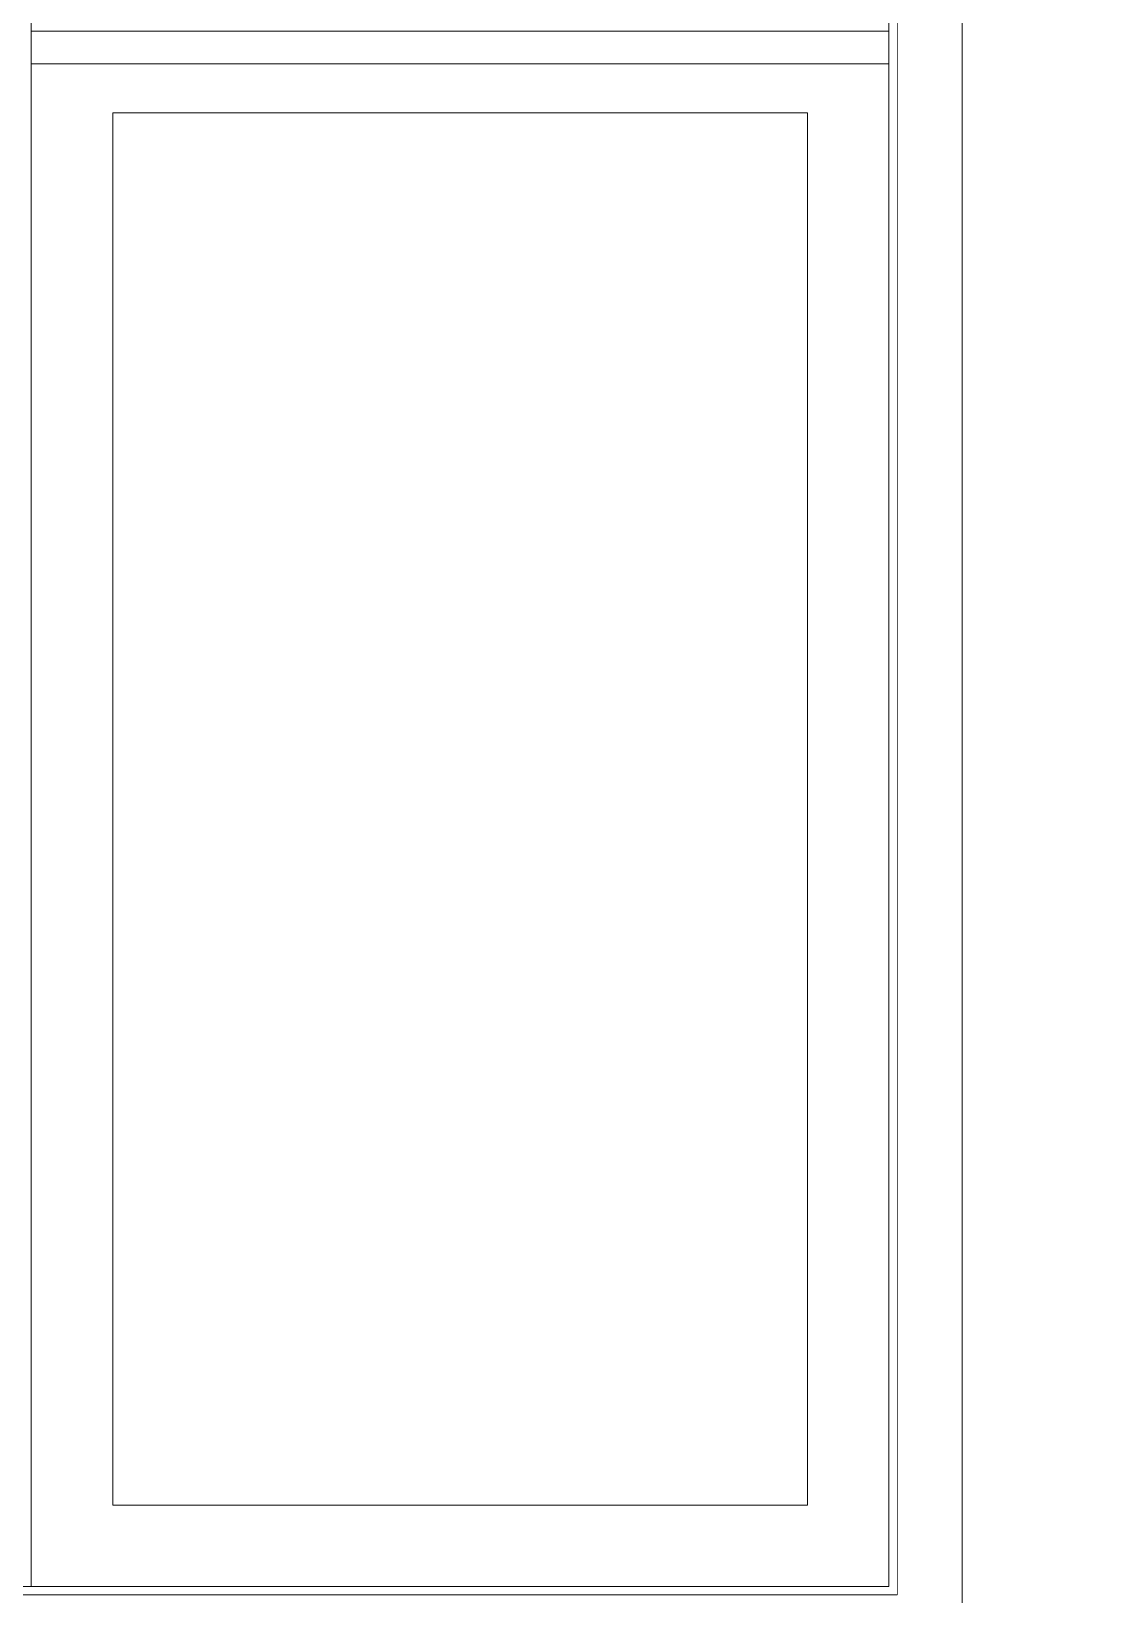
# Model space of a CAD drawing. Header units: metres. Extents: x -41 to 412, y -15 to 25.
# Drawn here: x 269.915 to 270.567, y -13.721 to -12.761 of the extents above; entities that cross this region are included whole.
import ezdxf

# ---------------------------------------------------------------- set-up
doc = ezdxf.new("R2010")
doc.units = ezdxf.units.M
doc.header["$MEASUREMENT"] = 0
doc.set_wipeout_variables(frame=1)
doc.linetypes.add('Wipeout_Contour', pattern=[1, 0, -1])
doc.layers.add('Interior - Furniture', color=7, linetype='Continuous')
doc.layers.add('Structural - Bearing', color=7, linetype='Continuous')

msp = doc.modelspace()

# ---------------------------------------------------------------- wipeouts: each hides what was drawn before it
at = {"color": 254, "linetype": 'Wipeout_Contour', "lineweight": 0, "ltscale": 11907.378037}
msp.add_wipeout([(268.69199, -12.19793), (268.69199, -13.42055), (268.94699, -13.42055), (268.94699, -12.54055), (272.13699, -12.54055), (272.13699, -11.53566), (270.33949, -11.88122), (270.48949, -11.88122), (270.48949, -11.88222), (270.48249, -11.88222), (270.48249, -11.90825), (270.48291, -11.90822), (270.48949, -11.90822), (270.48949, -11.91122), (270.48249, -11.91122), (270.48249, -11.91222), (270.47754, -11.91222), (270.47625, -11.91274), (270.47365, -11.91459), (270.47138, -11.91707), (270.46534, -11.93063), (270.45751, -11.94245), (270.44816, -11.9521), (270.43762, -11.95925), (270.42626, -11.96364), (270.41449, -11.96512), (270.40271, -11.96364), (270.39135, -11.95925), (270.38081, -11.9521), (270.37146, -11.94245), (270.36363, -11.93063), (270.35759, -11.91707), (270.35532, -11.91459), (270.35273, -11.91274), (270.35143, -11.91222), (270.34649, -11.91222), (270.34649, -11.91122), (270.33949, -11.91122), (270.33949, -11.90822), (270.34606, -11.90822), (270.34649, -11.90825), (270.34649, -11.88222), (270.33949, -11.88222), (270.33949, -11.88122)], dxfattribs=at).dxf.layer = 'Structural - Bearing'

# ---------------------------------------------------------------- next in the draw order: wipeouts: each hides what was drawn before it
at = {"color": 254, "linetype": 'Wipeout_Contour', "lineweight": 0, "ltscale": 1083.244796}
msp.add_wipeout([(270.44699, -12.58055), (270.44699, -14.62055), (270.48699, -14.62055), (270.48699, -12.58055)], dxfattribs=at).dxf.layer = 'Structural - Bearing'
at = {"color": 254, "linetype": 'Wipeout_Contour', "lineweight": 0, "ltscale": 1081.062267}
msp.add_wipeout([(269.96532, -13.66555), (269.96532, -12.81055), (269.91532, -12.81055), (269.91532, -13.66555)], dxfattribs=at).dxf.layer = 'Structural - Bearing'

# ---------------------------------------------------------------- next in the draw order: linework, layer by layer
at = {"layer": 'Structural - Bearing', "color": 30, "linetype": 'Continuous', "lineweight": 18, "true_color": 0xff6600}
msp.add_line((270.44699, -13.72055), (270.44699, -12.58055), dxfattribs=at)

# ---------------------------------------------------------------- next in the draw order: wipeouts: each hides what was drawn before it
at = {"color": 254, "linetype": 'Wipeout_Contour', "lineweight": 0, "ltscale": 1084.723041}
msp.add_wipeout([(270.48699, -12.58055), (270.48699, -14.62055), (271.18699, -14.62055), (271.18699, -12.58055)], dxfattribs=at).dxf.layer = 'Structural - Bearing'

# ---------------------------------------------------------------- next in the draw order: linework, layer by layer
at = {"layer": 'Structural - Bearing', "color": 30, "linetype": 'Continuous', "lineweight": 18, "true_color": 0xff6600}
msp.add_line((270.48699, -12.58055), (270.48699, -14.62055), dxfattribs=at)

# ---------------------------------------------------------------- next in the draw order: wipeouts: each hides what was drawn before it
at = {"color": 254, "linetype": 'Wipeout_Contour', "lineweight": 0, "ltscale": 1083.056575}
msp.add_wipeout([(270.44199, -13.69055), (270.44699, -13.69055), (270.44699, -12.57055), (270.44199, -12.57055)], dxfattribs=at).dxf.layer = 'Structural - Bearing'

# ---------------------------------------------------------------- next in the draw order: wipeouts: each hides what was drawn before it
at = {"color": 254, "linetype": 'Wipeout_Contour', "lineweight": 0, "ltscale": 1082.966643}
msp.add_wipeout([(270.39199, -12.81055), (270.39199, -13.66555), (270.44199, -13.66555), (270.44199, -12.81055)], dxfattribs=at).dxf.layer = 'Structural - Bearing'
at = {"color": 254, "linetype": 'Wipeout_Contour', "lineweight": 0, "ltscale": 1623.553433}
msp.add_wipeout([(270.29449, -13.72055), (270.44699, -13.72055), (270.44699, -13.69055), (270.44199, -13.69055), (270.44199, -13.71555), (270.29449, -13.71555)], dxfattribs=at).dxf.layer = 'Structural - Bearing'

# ---------------------------------------------------------------- next in the draw order: wipeouts: each hides what was drawn before it
at = {"color": 254, "linetype": 'Wipeout_Contour', "lineweight": 0, "ltscale": 1622.938642}
msp.add_wipeout([(270.44199, -12.76055), (269.91532, -12.76055), (269.91532, -12.81055), (269.96532, -12.81055), (270.39199, -12.81055), (270.44199, -12.81055)], dxfattribs=at).dxf.layer = 'Structural - Bearing'
at = {"color": 254, "linetype": 'Wipeout_Contour', "lineweight": 0, "ltscale": 1623.101615}
msp.add_wipeout([(269.91532, -13.71555), (270.44199, -13.71555), (270.44199, -13.66555), (270.39199, -13.66555), (269.96532, -13.66555), (269.91532, -13.66555)], dxfattribs=at).dxf.layer = 'Structural - Bearing'

# ---------------------------------------------------------------- next in the draw order: linework, layer by layer
at = {"layer": 'Structural - Bearing', "color": 30, "linetype": 'Continuous', "lineweight": 18, "true_color": 0xff6600}
for p, q in [((269.91532, -12.76055), (269.91532, -12.73055)), ((270.44199, -12.73055), (270.44199, -12.76055)), ((269.91532, -12.81055), (269.91532, -12.76055)), ((269.91532, -12.76055), (270.44199, -12.76055)), ((270.44199, -12.76055), (270.44199, -12.81055)), ((270.44199, -12.78055), (269.91532, -12.78055)), ((269.91532, -13.66555), (269.91532, -12.81055)), ((270.44199, -12.81055), (270.44199, -13.66555)), ((269.91532, -13.71555), (269.91532, -13.66555)), ((270.44199, -13.66555), (270.44199, -13.71555)), ((270.44199, -13.71555), (270.29449, -13.71555))]:
    msp.add_line(p, q, dxfattribs=at)

# ---------------------------------------------------------------- next in the draw order: wipeouts: each hides what was drawn before it
at = {"color": 254, "linetype": 'Wipeout_Contour', "lineweight": 0, "ltscale": 1082.014523}
msp.add_wipeout([(270.39199, -13.66555), (270.39199, -12.81055), (269.96532, -12.81055), (269.96532, -13.66555)], dxfattribs=at).dxf.layer = 'Structural - Bearing'

# ---------------------------------------------------------------- next in the draw order: linework, layer by layer
at = {"layer": 'Structural - Bearing', "color": 30, "linetype": 'Continuous', "lineweight": 18, "true_color": 0xff6600}
for p, q in [((269.96532, -12.81055), (269.96532, -13.66555)), ((270.39199, -12.81055), (269.96532, -12.81055)), ((270.39199, -13.66555), (270.39199, -12.81055)), ((269.96532, -13.66555), (270.39199, -13.66555))]:
    msp.add_line(p, q, dxfattribs=at)

# ---------------------------------------------------------------- next in the draw order: wipeouts: each hides what was drawn before it
at = {"color": 254, "linetype": 'Wipeout_Contour', "lineweight": 0, "ltscale": 1080.973549}
msp.add_wipeout([(269.51449, -13.71555), (269.51449, -13.72055), (270.27449, -13.72055), (270.27449, -13.71555)], dxfattribs=at).dxf.layer = 'Interior - Furniture'

# ---------------------------------------------------------------- next in the draw order: wipeouts: each hides what was drawn before it
at = {"color": 254, "linetype": 'Wipeout_Contour', "lineweight": 0, "ltscale": 1082.506733}
msp.add_wipeout([(270.27449, -13.72055), (270.28214, -13.72055), (270.28214, -13.71555), (270.27449, -13.71555)], dxfattribs=at).dxf.layer = 'Interior - Furniture'

# ---------------------------------------------------------------- next in the draw order: linework, layer by layer
at = {"layer": 'Interior - Furniture', "color": 104, "linetype": 'Continuous', "lineweight": 13, "true_color": 0x029e21}
msp.add_line((269.51449, -13.71555), (270.27449, -13.71555), dxfattribs=at)

# ---------------------------------------------------------------- next in the draw order: wipeouts: each hides what was drawn before it
at = {"color": 254, "linetype": 'Wipeout_Contour', "lineweight": 0, "ltscale": 1082.534981}
msp.add_wipeout([(270.28214, -13.72055), (270.28863, -13.72055), (270.28863, -13.71555), (270.28214, -13.71555)], dxfattribs=at).dxf.layer = 'Interior - Furniture'

# ---------------------------------------------------------------- next in the draw order: linework, layer by layer
at = {"layer": 'Interior - Furniture', "color": 104, "linetype": 'Continuous', "lineweight": 13, "true_color": 0x029e21}
msp.add_line((270.27449, -13.71555), (270.28214, -13.71555), dxfattribs=at)

# ---------------------------------------------------------------- next in the draw order: wipeouts: each hides what was drawn before it
at = {"color": 254, "linetype": 'Wipeout_Contour', "lineweight": 0, "ltscale": 1082.556601}
msp.add_wipeout([(270.28863, -13.72055), (270.29296, -13.72055), (270.29296, -13.71555), (270.28863, -13.71555)], dxfattribs=at).dxf.layer = 'Interior - Furniture'

# ---------------------------------------------------------------- next in the draw order: wipeouts: each hides what was drawn before it
at = {"color": 254, "linetype": 'Wipeout_Contour', "lineweight": 0, "ltscale": 1082.568301}
msp.add_wipeout([(270.29296, -13.72055), (270.29449, -13.72055), (270.29449, -13.71555), (270.29296, -13.71555)], dxfattribs=at).dxf.layer = 'Interior - Furniture'

# ---------------------------------------------------------------- next in the draw order: linework, layer by layer
at = {"layer": 'Interior - Furniture', "color": 104, "linetype": 'Continuous', "lineweight": 13, "true_color": 0x029e21}
for p, q in [((270.28214, -13.71555), (270.28863, -13.71555)), ((270.28863, -13.71555), (270.29296, -13.71555)), ((270.29296, -13.71555), (270.29449, -13.71555)), ((269.34199, -13.72055), (270.44699, -13.72055))]:
    msp.add_line(p, q, dxfattribs=at)

doc.saveas('drawing.dxf')
